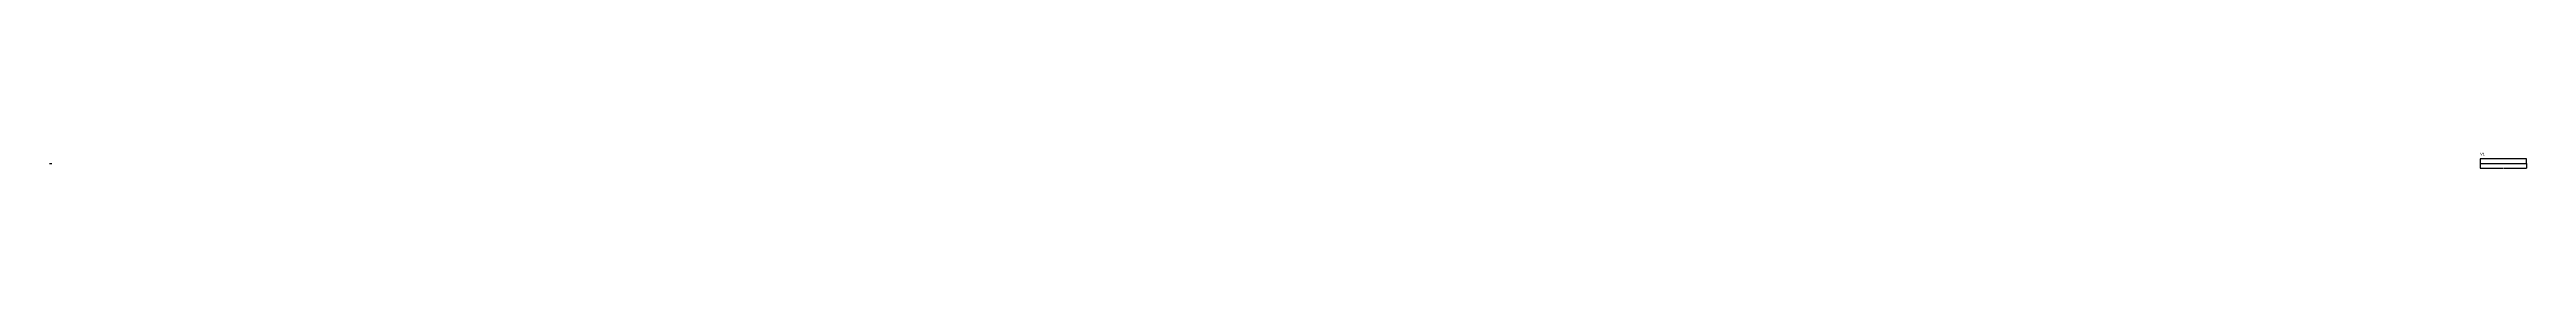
# Model space of a CAD drawing. Header units: metres. Extents: x -9500 to 1200, y -21 to 47.
import ezdxf

# ---------------------------------------------------------------- set-up
doc = ezdxf.new("R2010")
doc.units = ezdxf.units.M
doc.dimstyles.get("Standard").update_dxf_attribs({"dimtxt": 2.5, "dimasz": 2.5, "dimexe": 1.25, "dimexo": 0.625, "dimtad": 1, "dimcen": 2.5, "dimazin": 3, "dimtfac": 1, "dimtmove": 0, "dimatfit": 3})

# ---------------------------------------------------------------- blocks, each defined once
blk = doc.blocks.new('_CLOSEDFILLED')
at = {"color": 0, "linetype": 'BYBLOCK'}
blk.add_solid([(-1, 0), (0, 0), (-1, 0)], dxfattribs=at)
blk = doc.blocks.new('*D1')
for p, q in [((1000, 0), (1000, -20)), ((1200, 0), (1200, -20)), ((1000.25, -20), (1098.5, -20)), ((1101.5, -20), (1199.75, -20))]:
    blk.add_line(p, q)
at = {"layer": 'Defpoints'}
for p in [(1000, 0), (1200, 0), (1000, -20)]:
    blk.add_point(p, dxfattribs=at)
at = {"layer": 'COTA', "xscale": 0.25, "yscale": 0.25, "rotation": 180}
blk.add_blockref('_CLOSEDFILLED', (1000, -20), dxfattribs=at)
at = {"layer": 'COTA', "xscale": 0.25, "yscale": 0.25}
blk.add_blockref('_CLOSEDFILLED', (1200, -20), dxfattribs=at)
at = {"layer": 'COTA', "insert": (1100, -20), "char_height": 1, "attachment_point": 5}
blk.add_mtext('200', dxfattribs=at)

msp = doc.modelspace()

# ---------------------------------------------------------------- linework, layer by layer
at = {"layer": 'Escoras'}
msp.add_line((-9500, 0), (-9490, 0), dxfattribs=at)
at = {"layer": 'Paineis'}
msp.add_lwpolyline([(1000, 0), (1200, 0), (1200, 20), (1000, 20)], close=True, dxfattribs=at)

# ---------------------------------------------------------------- texts
at = {"layer": 'NOMENCLATURA'}
msp.add_text('V1', height=12, dxfattribs=at).set_placement((1000, 35))

# ---------------------------------------------------------------- dimensions: what is measured, and where the dimension line sits
at = {"layer": 'COTA'}
dim = msp.add_linear_dim(base=(1000, -20), p1=(1000, 0), p2=(1200, 0), dimstyle='Standard', dxfattribs=at)
dim.commit()
dim.dimension.update_dxf_attribs({"geometry": '*D1', "text_midpoint": (1100, -20)})

doc.saveas('drawing.dxf')
